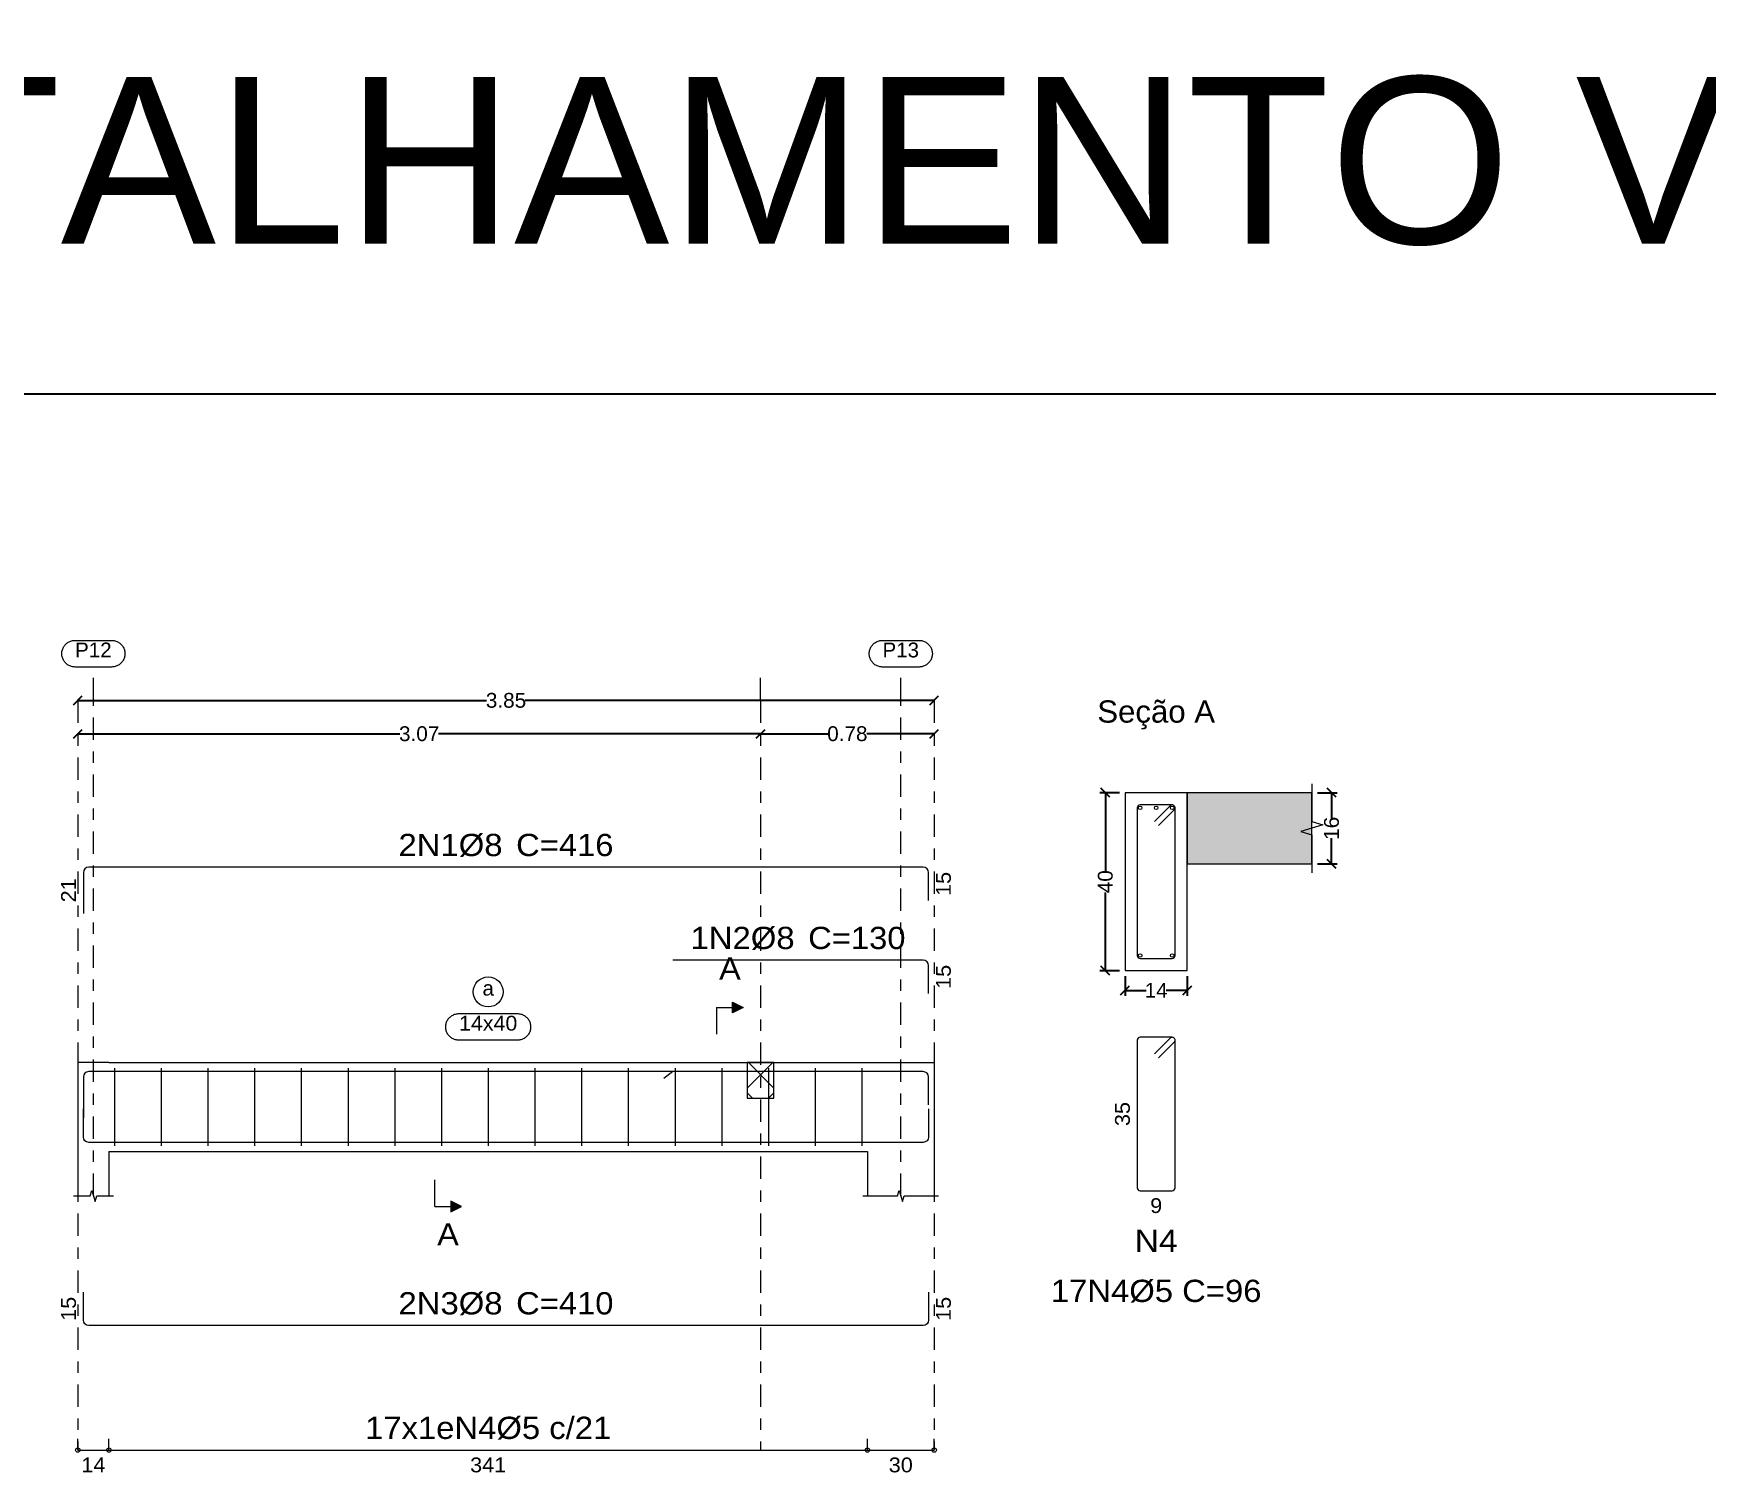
# Model space of a CAD drawing. Header units: centimetres. Extents: x 3194 to 3278, y -951 to -517.
# Drawn here: x 3213.64 to 3228.69, y -934.44 to -921.5 of the extents above; entities that cross this region are included whole.
import ezdxf
from ezdxf.enums import TextEntityAlignment as Align

# ---------------------------------------------------------------- set-up
doc = ezdxf.new("R2010")
doc.units = ezdxf.units.CM
doc.linetypes.add('CYPE_RAYAPUNTO', pattern=[0.4125, 0.2025, -0.105, 0, -0.105])
for name, color, linetype, lineweight in [('ARM_LONGITUDINAL_Ø8', 32, 'Continuous', 9), ('ARM_TRANSVERSAL_Ø5', 120, 'Continuous', 9), ('ELE_ARM_TRANS_TXT_EST', 7, 'Continuous', 9), ('ELE_CONT_NOS', 7, 'Continuous', 9), ('ELE_CONT_VIG_CONCRETO', 7, 'Continuous', 9), ('ELE_COT_COMPRIMENTO_PROJETADO', 8, 'Continuous', 0), ('ELE_COT_COT_ANCORAGENS', 8, 'Continuous', 0), ('ELE_COT_COT_EST', 8, 'Continuous', 0), ('ELE_COT_COT_LIN_APOIOS', 8, 'CYPE_RAYAPUNTO', 0), ('ELE_COT_TEXTOS_ESTRIBOS', 8, 'Continuous', 0), ('ELE_REF_COT_LIN_AUX_COTA', 8, 'CYPE_RAYAPUNTO', 9), ('ELE_REF_LINHAS_MARCAS_PLANTA', 8, 'Continuous', 9), ('ELE_REF_MARCAS_PLANTA', 8, 'Continuous', 9), ('ELE_REF_REF_NOME', 8, 'Continuous', 9), ('ELE_REF_REF_REFERENCIA', 8, 'Continuous', 9), ('ELE_REF_TEXTO_REF_NOME', 8, 'Continuous', 9), ('ELE_REF_TEXTO_REF_REFERENCIA', 8, 'Continuous', 9), ('POR_ARM_LONG_ARM_TEXTOS', 7, 'Continuous', 9), ('POR_ARM_LONG_TXT_COMP', 7, 'Continuous', 9), ('SEC_CONT_LAJES_CORTE', 8, 'Continuous', 9), ('SEC_CONT_VIG_CONCRETO_CORTE', 7, 'Continuous', 9), ('SEC_COTAS_SEC_DIM_VIGA', 8, 'Continuous', 0), ('SEC_COTAS_TEXTOS_DETALHE_ESTRIBOS', 8, 'Continuous', 0), ('SEC_REF_TXT_NOMES', 2, 'Continuous', 9), ('SEC_REF_TXT_POSICOES_ARM_ESTRIBOS', 7, 'Continuous', 9)]:
    doc.layers.add(name, color=color, linetype=linetype, lineweight=lineweight)
doc.styles.add('CYPETXT', font='arial.ttf', dxfattribs={"height": 0.2})
doc.styles.add('CYPETXT_0.2', font='arial.ttf', dxfattribs={"height": 0.133333})
doc.styles.add('TQS_ARIAL', font='arial.ttf')
doc.dimstyles.new('cype_oblique', dxfattribs={"dimtxt": 0.18, "dimasz": 0.18, "dimexe": 0.05, "dimexo": 0.05, "dimgap": 0, "dimtad": 0, "dimdec": 4, "dimzin": 0, "dimdsep": 46, "dimtxsty": 'CYPETXT_0.2', "dimblk": 'OBLIQUE', "dimtsz": 0.04, "dimcen": 0.09, "dimadec": 0, "dimazin": 0, "dimtfac": 1, "dimtdec": 4, "dimtofl": 0, "dimtmove": 2, "dimatfit": 3, "dimfxl": 1, "dimtolj": 1, "dimtzin": 0, "dimarcsym": 0})

# ---------------------------------------------------------------- blocks, each defined once
blk = doc.blocks.new('*D1513')
at = {"layer": 'Defpoints', "color": 0, "transparency": 16777216}
for p in [(3223.459, -929.932), (3224.019, -929.932), (3224.019, -930.109)]:
    blk.add_point(p, dxfattribs=at)
at = {"layer": 'SEC_COTAS_SEC_DIM_VIGA', "color": 0, "lineweight": -2, "transparency": 16777216}
for p, q in [((3223.459, -929.982), (3223.459, -930.159)), ((3224.019, -929.982), (3224.019, -930.159)), ((3223.419, -930.149), (3223.499, -930.069)), ((3223.459, -930.109), (3223.65, -930.109)), ((3224.019, -930.109), (3223.828, -930.109)), ((3223.979, -930.149), (3224.059, -930.069))]:
    blk.add_line(p, q, dxfattribs=at)
at = {"layer": 'SEC_COTAS_SEC_DIM_VIGA', "color": 0, "transparency": 16777216, "insert": (3223.739, -930.109), "char_height": 0.1333, "attachment_point": 5, "style": 'CYPETXT_0.2'}
blk.add_mtext('\\A1;14', dxfattribs=at)
blk = doc.blocks.new('_OBLIQUE')
at = {"color": 0, "linetype": 'ByBlock'}
blk.add_line((-0.5, -0.5), (0.5, 0.5), dxfattribs=at)
blk = doc.blocks.new('*D1514')
at = {"layer": 'Defpoints', "color": 0, "transparency": 16777216}
for p in [(3223.282, -928.332), (3223.459, -928.332), (3223.459, -929.932)]:
    blk.add_point(p, dxfattribs=at)
at = {"layer": 'SEC_COTAS_SEC_DIM_VIGA', "color": 0, "lineweight": -2, "transparency": 16777216}
for p, q in [((3223.409, -928.332), (3223.232, -928.332)), ((3223.322, -928.372), (3223.242, -928.292)), ((3223.282, -928.332), (3223.282, -929.034)), ((3223.282, -929.932), (3223.282, -929.23)), ((3223.409, -929.932), (3223.232, -929.932)), ((3223.322, -929.972), (3223.242, -929.892))]:
    blk.add_line(p, q, dxfattribs=at)
at = {"layer": 'SEC_COTAS_SEC_DIM_VIGA', "color": 0, "transparency": 16777216, "insert": (3223.282, -929.132), "char_height": 0.1333, "attachment_point": 5, "rotation": 90, "style": 'CYPETXT_0.2'}
blk.add_mtext('\\A1;40', dxfattribs=at)
blk = doc.blocks.new('*D1515')
at = {"layer": 'Defpoints', "color": 0, "transparency": 16777216}
for p in [(3225.139, -928.332), (3225.316, -928.332), (3225.139, -928.972)]:
    blk.add_point(p, dxfattribs=at)
at = {"layer": 'SEC_COTAS_SEC_DIM_VIGA', "color": 0, "lineweight": -2, "transparency": 16777216}
for p, q in [((3225.189, -928.332), (3225.366, -928.332)), ((3225.356, -928.372), (3225.276, -928.292)), ((3225.316, -928.332), (3225.316, -928.563)), ((3225.316, -928.972), (3225.316, -928.741)), ((3225.356, -929.012), (3225.276, -928.932)), ((3225.189, -928.972), (3225.366, -928.972))]:
    blk.add_line(p, q, dxfattribs=at)
at = {"layer": 'SEC_COTAS_SEC_DIM_VIGA', "color": 0, "transparency": 16777216, "insert": (3225.316, -928.652), "char_height": 0.1333, "attachment_point": 5, "rotation": 90, "style": 'CYPETXT_0.2'}
blk.add_mtext('\\A1;16', dxfattribs=at)
blk = doc.blocks.new('*D1510')
at = {"layer": 'Defpoints', "color": 0, "transparency": 16777216}
for p in [(3214.043, -927.802), (3214.043, -927.802), (3220.182, -927.802)]:
    blk.add_point(p, dxfattribs=at)
at = {"layer": 'ELE_COT_COMPRIMENTO_PROJETADO', "color": 0, "lineweight": -2, "transparency": 16777216}
for p, q in [((3214.003, -927.842), (3214.083, -927.762)), ((3214.043, -927.802), (3216.939, -927.802)), ((3220.182, -927.802), (3217.286, -927.802)), ((3220.142, -927.842), (3220.222, -927.762))]:
    blk.add_line(p, q, dxfattribs=at)
at = {"layer": 'ELE_COT_COMPRIMENTO_PROJETADO', "color": 0, "transparency": 16777216, "insert": (3217.112, -927.802), "char_height": 0.1333, "attachment_point": 5, "style": 'CYPETXT_0.2'}
blk.add_mtext('\\A1;3.07', dxfattribs=at)
blk = doc.blocks.new('*D1511')
at = {"layer": 'Defpoints', "color": 0, "transparency": 16777216}
for p in [(3220.182, -927.802), (3220.182, -927.802), (3221.743, -927.802)]:
    blk.add_point(p, dxfattribs=at)
at = {"layer": 'ELE_COT_COMPRIMENTO_PROJETADO', "color": 0, "lineweight": -2, "transparency": 16777216}
for p, q in [((3220.142, -927.842), (3220.222, -927.762)), ((3220.182, -927.802), (3220.789, -927.802)), ((3221.743, -927.802), (3221.136, -927.802)), ((3221.703, -927.842), (3221.783, -927.762))]:
    blk.add_line(p, q, dxfattribs=at)
at = {"layer": 'ELE_COT_COMPRIMENTO_PROJETADO', "color": 0, "transparency": 16777216, "insert": (3220.962, -927.802), "char_height": 0.1333, "attachment_point": 5, "style": 'CYPETXT_0.2'}
blk.add_mtext('\\A1;0.78', dxfattribs=at)
blk = doc.blocks.new('*D1512')
at = {"layer": 'Defpoints', "color": 0, "transparency": 16777216}
for p in [(3214.043, -927.502), (3214.043, -927.502), (3221.743, -927.502)]:
    blk.add_point(p, dxfattribs=at)
at = {"layer": 'ELE_COT_COMPRIMENTO_PROJETADO', "color": 0, "lineweight": -2, "transparency": 16777216}
for p, q in [((3214.003, -927.542), (3214.083, -927.462)), ((3214.043, -927.502), (3217.719, -927.502)), ((3221.743, -927.502), (3218.066, -927.502)), ((3221.703, -927.542), (3221.783, -927.462))]:
    blk.add_line(p, q, dxfattribs=at)
at = {"layer": 'ELE_COT_COMPRIMENTO_PROJETADO', "color": 0, "transparency": 16777216, "insert": (3217.893, -927.502), "char_height": 0.1333, "attachment_point": 5, "style": 'CYPETXT_0.2'}
blk.add_mtext('\\A1;3.85', dxfattribs=at)

msp = doc.modelspace()

# ---------------------------------------------------------------- hatches: boundary and pattern name
at = {"layer": 'ELE_REF_LINHAS_MARCAS_PLANTA'}
for points in [[(3219.93046, -930.3107), (3219.93046, -930.2147), (3220.02646, -930.2627)], [(3217.39546, -932.0047), (3217.39546, -932.1007), (3217.49146, -932.0527)]]:
    msp.add_hatch(color=256, dxfattribs=at).paths.add_polyline_path(points)
at = {"layer": 'SEC_CONT_LAJES_CORTE', "true_color": 0xdad7d3}
msp.add_hatch(color=254, dxfattribs=at).paths.add_polyline_path([(3225.13905, -928.33174), (3224.01905, -928.33174), (3224.01905, -928.97174), (3225.13905, -928.97174)])

# ---------------------------------------------------------------- linework, layer by layer
msp.add_line((3196.8194, -924.74597), (3259.9194, -924.74597))
at = {"layer": 'ARM_LONGITUDINAL_Ø8'}
msp.add_line((3219.39255, -930.8397), (3219.31329, -930.90067), dxfattribs=at)
for points in [[(3221.69255, -929.30174), (3221.69255, -929.04974), (3221.6889, -929.03137), (3221.6785, -929.01579), (3221.66292, -929.00539), (3221.64455, -929.00174), (3214.14055, -929.00174), (3214.12219, -929.00539), (3214.10661, -929.01579), (3214.09621, -929.03137), (3214.09255, -929.04974), (3214.09255, -929.41823)], [(3221.69255, -930.1377), (3221.69255, -929.8857), (3221.6889, -929.86734), (3221.6785, -929.85176), (3221.66292, -929.84136), (3221.64455, -929.8377), (3219.39255, -929.8377)], [(3221.69255, -931.1397), (3221.69255, -930.8877), (3221.6889, -930.86934), (3221.6785, -930.85376), (3221.66292, -930.84336), (3221.64455, -930.8397), (3214.14055, -930.8397), (3214.12219, -930.84336), (3214.10661, -930.85376), (3214.09621, -930.86934), (3214.09255, -930.8877), (3214.09255, -931.2562)], [(3221.69255, -931.1397), (3221.69255, -930.8877), (3221.6889, -930.86934), (3221.6785, -930.85376), (3221.66292, -930.84336), (3221.64455, -930.8397), (3219.39255, -930.8397)], [(3221.69255, -931.1757), (3221.69255, -931.4277), (3221.6889, -931.44607), (3221.6785, -931.46165), (3221.66292, -931.47205), (3221.64455, -931.4757), (3214.14055, -931.4757), (3214.12219, -931.47205), (3214.10661, -931.46165), (3214.09621, -931.44607), (3214.09255, -931.4277), (3214.09255, -931.1757)], [(3221.69255, -932.8227), (3221.69255, -933.0747), (3221.6889, -933.09307), (3221.6785, -933.10865), (3221.66292, -933.11905), (3221.64455, -933.1227), (3214.14055, -933.1227), (3214.12219, -933.11905), (3214.10661, -933.10865), (3214.09621, -933.09307), (3214.09255, -933.0747), (3214.09255, -932.8227)]]:
    msp.add_lwpolyline(points, dxfattribs=at)
for centre in [(3223.59505, -928.46774), (3223.73905, -928.46774), (3223.88305, -928.46774), (3223.59505, -929.79574), (3223.88305, -929.79574)]:
    msp.add_circle(centre, 0.016, dxfattribs=at)
at = {"layer": 'ARM_TRANSVERSAL_Ø5'}
for p, q in [((3214.37255, -930.8077), (3214.37255, -931.5077)), ((3214.79255, -930.8077), (3214.79255, -931.5077)), ((3215.21255, -930.8077), (3215.21255, -931.5077)), ((3215.63255, -930.8077), (3215.63255, -931.5077)), ((3216.05255, -930.8077), (3216.05255, -931.5077)), ((3216.47255, -930.8077), (3216.47255, -931.5077)), ((3216.89255, -930.8077), (3216.89255, -931.5077)), ((3217.31255, -930.8077), (3217.31255, -931.5077)), ((3217.73255, -930.8077), (3217.73255, -931.5077)), ((3218.15255, -930.8077), (3218.15255, -931.5077)), ((3218.57255, -930.8077), (3218.57255, -931.5077)), ((3218.99255, -930.8077), (3218.99255, -931.5077)), ((3219.41255, -930.8077), (3219.41255, -931.5077)), ((3219.83255, -930.8077), (3219.83255, -931.5077)), ((3220.25255, -930.8077), (3220.25255, -931.5077)), ((3220.67255, -930.8077), (3220.67255, -931.5077)), ((3221.09255, -930.8077), (3221.09255, -931.5077))]:
    msp.add_line(p, q, dxfattribs=at)
for points in [[(3223.76002, -928.62754), (3223.90144, -928.48612), (3223.90467, -928.48218), (3223.90708, -928.47769), (3223.90856, -928.47281), (3223.90905, -928.46774), (3223.90856, -928.46266), (3223.90708, -928.45779), (3223.90467, -928.45329), (3223.90144, -928.44935), (3223.8975, -928.44612), (3223.893, -928.44371), (3223.88813, -928.44224), (3223.88305, -928.44174), (3223.59505, -928.44174), (3223.58511, -928.44371), (3223.57667, -928.44935), (3223.57103, -928.45779), (3223.56905, -928.46774), (3223.56905, -929.79574), (3223.57103, -929.80569), (3223.57667, -929.81412), (3223.58511, -929.81976), (3223.59505, -929.82174), (3223.88305, -929.82174), (3223.893, -929.81976), (3223.90144, -929.81412), (3223.90708, -929.80569), (3223.90905, -929.79574), (3223.90905, -928.46774), (3223.90856, -928.46266), (3223.90708, -928.45779), (3223.90467, -928.45329), (3223.90144, -928.44935), (3223.8975, -928.44612), (3223.893, -928.44371), (3223.88813, -928.44224), (3223.88305, -928.44174), (3223.87798, -928.44224), (3223.87311, -928.44371), (3223.86861, -928.44612), (3223.86467, -928.44935), (3223.72325, -928.59077)], [(3223.76002, -930.71688), (3223.90144, -930.57545), (3223.90467, -930.57151), (3223.90708, -930.56702), (3223.90856, -930.56214), (3223.90905, -930.55707), (3223.90856, -930.552), (3223.90708, -930.54712), (3223.90467, -930.54262), (3223.90144, -930.53868), (3223.8975, -930.53545), (3223.893, -930.53305), (3223.88813, -930.53157), (3223.88305, -930.53107), (3223.59505, -930.53107), (3223.58511, -930.53305), (3223.57667, -930.53868), (3223.57103, -930.54712), (3223.56905, -930.55707), (3223.56905, -931.88507), (3223.57103, -931.89502), (3223.57667, -931.90345), (3223.58511, -931.90909), (3223.59505, -931.91107), (3223.88305, -931.91107), (3223.893, -931.90909), (3223.90144, -931.90345), (3223.90708, -931.89502), (3223.90905, -931.88507), (3223.90905, -930.55707), (3223.90856, -930.552), (3223.90708, -930.54712), (3223.90467, -930.54262), (3223.90144, -930.53868), (3223.8975, -930.53545), (3223.893, -930.53305), (3223.88813, -930.53157), (3223.88305, -930.53107), (3223.87798, -930.53157), (3223.87311, -930.53305), (3223.86861, -930.53545), (3223.86467, -930.53868), (3223.72325, -930.68011)]]:
    msp.add_lwpolyline(points, dxfattribs=at)
at = {"layer": 'ELE_CONT_NOS', "lineweight": 0}
for p, q in [((3220.06237, -930.98704), (3220.2917, -930.7577)), ((3220.30237, -930.98704), (3220.07303, -930.7577)), ((3220.11019, -931.0777), (3220.06237, -931.02988)), ((3220.25455, -931.0777), (3220.30237, -931.02988))]:
    msp.add_line(p, q, dxfattribs=at)
at = {"layer": 'ELE_CONT_NOS'}
for p, q in [((3214.04255, -931.5577), (3214.04255, -931.9577)), ((3214.32255, -931.5577), (3214.32255, -931.9577)), ((3221.14255, -931.5577), (3221.14255, -931.9577)), ((3221.74255, -931.5577), (3221.74255, -931.9577))]:
    msp.add_line(p, q, dxfattribs=at)
for points in [[(3214.32255, -930.7577), (3214.04255, -930.7577), (3214.04255, -931.5577)], [(3221.14255, -930.7577), (3221.74255, -930.7577), (3221.74255, -931.5577)], [(3214.00255, -931.9577), (3214.15255, -931.9577), (3214.16755, -931.9077), (3214.19755, -932.0077), (3214.21255, -931.9577), (3214.36255, -931.9577)], [(3221.10255, -931.9577), (3221.41255, -931.9577), (3221.42755, -931.9077), (3221.45755, -932.0077), (3221.47255, -931.9577), (3221.78255, -931.9577)]]:
    msp.add_lwpolyline(points, dxfattribs=at)
at = {"layer": 'ELE_CONT_NOS', "lineweight": 0}
msp.add_lwpolyline([(3220.06237, -930.7577), (3220.06237, -931.0777), (3220.30237, -931.0777), (3220.30237, -930.7577), (3220.06237, -930.7577)], close=True, dxfattribs=at)
at = {"layer": 'ELE_CONT_VIG_CONCRETO'}
for p, q in [((3214.32255, -930.7577), (3220.18237, -930.7577)), ((3220.18237, -930.7577), (3221.14255, -930.7577)), ((3214.32255, -931.5577), (3220.18237, -931.5577)), ((3220.18237, -931.5577), (3221.14255, -931.5577))]:
    msp.add_line(p, q, dxfattribs=at)
at = {"layer": 'ELE_COT_COT_EST'}
for p, q in [((3214.04255, -934.2427), (3214.04255, -934.1427)), ((3214.32255, -934.2427), (3214.32255, -934.1427)), ((3221.14255, -934.2427), (3221.14255, -934.1427))]:
    msp.add_line(p, q, dxfattribs=at)
for points in [[(3214.04255, -934.2427), (3214.32255, -934.2427), (3214.32255, -934.1427)], [(3214.32255, -934.2427), (3221.14255, -934.2427), (3221.14255, -934.1427)], [(3221.14255, -934.2427), (3221.74255, -934.2427), (3221.74255, -934.1427)]]:
    msp.add_lwpolyline(points, dxfattribs=at)
for centre in [(3214.04255, -934.2427), (3214.32255, -934.2427), (3214.32255, -934.2427), (3221.14255, -934.2427), (3221.14255, -934.2427), (3221.74255, -934.2427)]:
    msp.add_circle(centre, 0.02, dxfattribs=at)
at = {"layer": 'ELE_COT_COT_LIN_APOIOS'}
for p, q in [((3214.04255, -927.50174), (3214.04255, -934.2427)), ((3214.04255, -927.50174), (3214.04255, -934.2427)), ((3220.18237, -927.50174), (3220.18237, -934.2427)), ((3221.74255, -927.50174), (3221.74255, -934.2427)), ((3221.74255, -927.50174), (3221.74255, -934.2427))]:
    msp.add_line(p, q, dxfattribs=at)
at = {"layer": 'ELE_REF_COT_LIN_AUX_COTA'}
for p, q in [((3214.18255, -927.50174), (3214.18255, -927.20174)), ((3220.18237, -927.50174), (3220.18237, -927.20174)), ((3221.44255, -927.50174), (3221.44255, -927.20174)), ((3214.18255, -931.9577), (3214.18255, -927.50174)), ((3221.44255, -931.9577), (3221.44255, -927.50174))]:
    msp.add_line(p, q, dxfattribs=at)
at = {"layer": 'ELE_REF_LINHAS_MARCAS_PLANTA'}
for p, q in [((3219.78646, -930.2627), (3219.78646, -930.5027)), ((3219.78646, -930.2627), (3219.93046, -930.2627)), ((3217.25146, -932.0527), (3217.25146, -931.8127)), ((3217.25146, -932.0527), (3217.39546, -932.0527))]:
    msp.add_line(p, q, dxfattribs=at)
for points in [[(3219.93046, -930.3107), (3219.93046, -930.2147), (3220.02646, -930.2627)], [(3217.39546, -932.0047), (3217.39546, -932.1007), (3217.49146, -932.0527)]]:
    msp.add_lwpolyline(points, close=True, dxfattribs=at)
at = {"layer": 'ELE_REF_REF_NOME'}
msp.add_lwpolyline([(3217.99455, -930.3177), (3218.00257, -930.31797), (3218.01055, -930.31877), (3218.01846, -930.32011), (3218.02626, -930.32197), (3218.03392, -930.32434), (3218.0414, -930.32723), (3218.04868, -930.3306), (3218.05571, -930.33446), (3218.06247, -930.33877), (3218.06892, -930.34353), (3218.07505, -930.34871), (3218.08081, -930.35428), (3218.08619, -930.36023), (3218.09116, -930.36652), (3218.0957, -930.37313), (3218.09979, -930.38003), (3218.10341, -930.38719), (3218.10654, -930.39457), (3218.10917, -930.40215), (3218.11129, -930.40989), (3218.11288, -930.41774), (3218.11395, -930.42569), (3218.11449, -930.43369), (3218.11449, -930.44171), (3218.11395, -930.44972), (3218.11288, -930.45766), (3218.11129, -930.46552), (3218.10917, -930.47326), (3218.10654, -930.48083), (3218.10341, -930.48822), (3218.09979, -930.49537), (3218.0957, -930.50227), (3218.09116, -930.50889), (3218.08619, -930.51518), (3218.08081, -930.52113), (3218.07505, -930.5267), (3218.06892, -930.53188), (3218.06247, -930.53664), (3218.05571, -930.54095), (3218.04868, -930.54481), (3218.0414, -930.54818), (3218.03392, -930.55106), (3218.02626, -930.55344), (3218.01846, -930.5553), (3218.01055, -930.55663), (3218.00257, -930.55744), (3217.99455, -930.5577), (3217.47055, -930.5577), (3217.46254, -930.55744), (3217.45456, -930.55663), (3217.44665, -930.5553), (3217.43885, -930.55344), (3217.43119, -930.55106), (3217.42371, -930.54818), (3217.41643, -930.54481), (3217.4094, -930.54095), (3217.40264, -930.53664), (3217.39618, -930.53188), (3217.39006, -930.5267), (3217.3843, -930.52113), (3217.37892, -930.51518), (3217.37395, -930.50889), (3217.36941, -930.50227), (3217.36532, -930.49537), (3217.3617, -930.48822), (3217.35857, -930.48083), (3217.35594, -930.47326), (3217.35382, -930.46552), (3217.35223, -930.45766), (3217.35116, -930.44972), (3217.35062, -930.44171), (3217.35062, -930.43369), (3217.35116, -930.42569), (3217.35223, -930.41774), (3217.35382, -930.40989), (3217.35594, -930.40215), (3217.35857, -930.39457), (3217.3617, -930.38719), (3217.36532, -930.38003), (3217.36941, -930.37313), (3217.37395, -930.36652), (3217.37892, -930.36023), (3217.3843, -930.35428), (3217.39006, -930.34871), (3217.39618, -930.34353), (3217.40264, -930.33877), (3217.4094, -930.33446), (3217.41643, -930.3306), (3217.42371, -930.32723), (3217.43119, -930.32434), (3217.43885, -930.32197), (3217.44665, -930.32011), (3217.45456, -930.31877), (3217.46254, -930.31797), (3217.47055, -930.3177), (3217.99455, -930.3177)], close=True, dxfattribs=at)
msp.add_circle((3217.73255, -930.123), 0.13471, dxfattribs=at)
at = {"layer": 'ELE_REF_REF_REFERENCIA'}
for points in [[(3214.34655, -926.96174), (3214.35457, -926.962), (3214.36255, -926.96281), (3214.37046, -926.96414), (3214.37826, -926.966), (3214.38592, -926.96838), (3214.3934, -926.97126), (3214.40068, -926.97463), (3214.40771, -926.97849), (3214.41447, -926.9828), (3214.42092, -926.98756), (3214.42705, -926.99274), (3214.43281, -926.99831), (3214.43819, -927.00426), (3214.44316, -927.01055), (3214.4477, -927.01717), (3214.45179, -927.02407), (3214.45541, -927.03122), (3214.45854, -927.03861), (3214.46117, -927.04618), (3214.46329, -927.05392), (3214.46488, -927.06178), (3214.46595, -927.06972), (3214.46649, -927.07773), (3214.46649, -927.08575), (3214.46595, -927.09375), (3214.46488, -927.1017), (3214.46329, -927.10955), (3214.46117, -927.11729), (3214.45854, -927.12486), (3214.45541, -927.13225), (3214.45179, -927.13941), (3214.4477, -927.14631), (3214.44316, -927.15292), (3214.43819, -927.15921), (3214.43281, -927.16516), (3214.42705, -927.17073), (3214.42092, -927.17591), (3214.41447, -927.18067), (3214.40771, -927.18498), (3214.40068, -927.18884), (3214.3934, -927.19221), (3214.38592, -927.1951), (3214.37826, -927.19747), (3214.37046, -927.19933), (3214.36255, -927.20066), (3214.35457, -927.20147), (3214.34655, -927.20174), (3214.01855, -927.20174), (3214.01054, -927.20147), (3214.00256, -927.20066), (3213.99465, -927.19933), (3213.98685, -927.19747), (3213.97919, -927.1951), (3213.97171, -927.19221), (3213.96443, -927.18884), (3213.9574, -927.18498), (3213.95064, -927.18067), (3213.94418, -927.17591), (3213.93806, -927.17073), (3213.9323, -927.16516), (3213.92692, -927.15921), (3213.92195, -927.15292), (3213.91741, -927.14631), (3213.91332, -927.13941), (3213.9097, -927.13225), (3213.90657, -927.12486), (3213.90394, -927.11729), (3213.90182, -927.10955), (3213.90023, -927.1017), (3213.89916, -927.09375), (3213.89862, -927.08575), (3213.89862, -927.07773), (3213.89916, -927.06972), (3213.90023, -927.06178), (3213.90182, -927.05392), (3213.90394, -927.04618), (3213.90657, -927.03861), (3213.9097, -927.03122), (3213.91332, -927.02407), (3213.91741, -927.01717), (3213.92195, -927.01055), (3213.92692, -927.00426), (3213.9323, -926.99831), (3213.93806, -926.99274), (3213.94418, -926.98756), (3213.95064, -926.9828), (3213.9574, -926.97849), (3213.96443, -926.97463), (3213.97171, -926.97126), (3213.97919, -926.96838), (3213.98685, -926.966), (3213.99465, -926.96414), (3214.00256, -926.96281), (3214.01054, -926.962), (3214.01855, -926.96174), (3214.34655, -926.96174)], [(3221.60655, -926.96174), (3221.61457, -926.962), (3221.62255, -926.96281), (3221.63046, -926.96414), (3221.63826, -926.966), (3221.64592, -926.96838), (3221.6534, -926.97126), (3221.66068, -926.97463), (3221.66771, -926.97849), (3221.67447, -926.9828), (3221.68092, -926.98756), (3221.68705, -926.99274), (3221.69281, -926.99831), (3221.69819, -927.00426), (3221.70316, -927.01055), (3221.7077, -927.01717), (3221.71179, -927.02407), (3221.71541, -927.03122), (3221.71854, -927.03861), (3221.72117, -927.04618), (3221.72329, -927.05392), (3221.72488, -927.06178), (3221.72595, -927.06972), (3221.72649, -927.07773), (3221.72649, -927.08575), (3221.72595, -927.09375), (3221.72488, -927.1017), (3221.72329, -927.10955), (3221.72117, -927.11729), (3221.71854, -927.12486), (3221.71541, -927.13225), (3221.71179, -927.13941), (3221.7077, -927.14631), (3221.70316, -927.15292), (3221.69819, -927.15921), (3221.69281, -927.16516), (3221.68705, -927.17073), (3221.68092, -927.17591), (3221.67447, -927.18067), (3221.66771, -927.18498), (3221.66068, -927.18884), (3221.6534, -927.19221), (3221.64592, -927.1951), (3221.63826, -927.19747), (3221.63046, -927.19933), (3221.62255, -927.20066), (3221.61457, -927.20147), (3221.60655, -927.20174), (3221.27855, -927.20174), (3221.27054, -927.20147), (3221.26256, -927.20066), (3221.25465, -927.19933), (3221.24685, -927.19747), (3221.23919, -927.1951), (3221.23171, -927.19221), (3221.22443, -927.18884), (3221.2174, -927.18498), (3221.21064, -927.18067), (3221.20418, -927.17591), (3221.19806, -927.17073), (3221.1923, -927.16516), (3221.18692, -927.15921), (3221.18195, -927.15292), (3221.17741, -927.14631), (3221.17332, -927.13941), (3221.1697, -927.13225), (3221.16657, -927.12486), (3221.16394, -927.11729), (3221.16182, -927.10955), (3221.16023, -927.1017), (3221.15916, -927.09375), (3221.15862, -927.08575), (3221.15862, -927.07773), (3221.15916, -927.06972), (3221.16023, -927.06178), (3221.16182, -927.05392), (3221.16394, -927.04618), (3221.16657, -927.03861), (3221.1697, -927.03122), (3221.17332, -927.02407), (3221.17741, -927.01717), (3221.18195, -927.01055), (3221.18692, -927.00426), (3221.1923, -926.99831), (3221.19806, -926.99274), (3221.20418, -926.98756), (3221.21064, -926.9828), (3221.2174, -926.97849), (3221.22443, -926.97463), (3221.23171, -926.97126), (3221.23919, -926.96838), (3221.24685, -926.966), (3221.25465, -926.96414), (3221.26256, -926.96281), (3221.27054, -926.962), (3221.27855, -926.96174), (3221.60655, -926.96174)]]:
    msp.add_lwpolyline(points, close=True, dxfattribs=at)
at = {"layer": 'SEC_CONT_LAJES_CORTE', "color": 254, "true_color": 0xdad7d3}
msp.add_lwpolyline([(3225.13905, -928.33174), (3224.01905, -928.33174), (3224.01905, -928.97174), (3225.13905, -928.97174)], close=True, dxfattribs=at)
at = {"layer": 'SEC_CONT_LAJES_CORTE'}
for points in [[(3225.13905, -928.33174), (3224.01905, -928.33174), (3224.01905, -928.97174), (3225.13905, -928.97174)], [(3225.13905, -928.25174), (3225.13905, -928.59174), (3225.23905, -928.62174), (3225.03905, -928.68174), (3225.13905, -928.71174), (3225.13905, -929.05174)]]:
    msp.add_lwpolyline(points, dxfattribs=at)
at = {"layer": 'SEC_CONT_VIG_CONCRETO_CORTE'}
msp.add_lwpolyline([(3224.01905, -928.33174), (3223.45905, -928.33174), (3223.45905, -929.93174), (3224.01905, -929.93174), (3224.01905, -928.33174)], close=True, dxfattribs=at)

# ---------------------------------------------------------------- texts
at = {"insert": (3209.69858, -921.89562), "char_height": 1.5, "attachment_point": 1, "style": 'TQS_ARIAL'}
msp.add_mtext_dynamic_manual_height_columns("DETALHAMENTO VIGAS CX D'ÁGUA", width=72.2611045, gutter_width=12.5, heights=[0], dxfattribs=at)
at = {"layer": 'ELE_ARM_TRANS_TXT_EST', "style": 'CYPETXT', "width": 1.055863}
msp.add_text('17x1eN4%%c5 c/21', height=0.2, dxfattribs=at).set_placement((3216.62555, -934.1427), (3218.83955, -934.1427), align=Align.FIT)
at = {"layer": 'ELE_COT_COT_ANCORAGENS', "style": 'CYPETXT', "width": 1.042546}
for s, p, p2 in [('15', (3221.89255, -929.25974), (3221.89255, -929.04374)), ('21', (3214.02589, -929.31798), (3214.02589, -929.10198)), ('15', (3221.89255, -930.0957), (3221.89255, -929.8797)), ('15', (3214.02589, -933.0807), (3214.02589, -932.8647)), ('15', (3221.89255, -933.0807), (3221.89255, -932.8647))]:
    msp.add_text(s, height=0.133333, rotation=90, dxfattribs=at).set_placement(p, p2, align=Align.FIT)
at = {"layer": 'ELE_COT_TEXTOS_ESTRIBOS', "style": 'CYPETXT', "width": 1.042546}
for s, p, p2 in [('14', (3214.07455, -934.4427), (3214.29055, -934.4427)), ('341', (3217.57055, -934.4427), (3217.89455, -934.4427)), ('30', (3221.33455, -934.4427), (3221.55055, -934.4427))]:
    msp.add_text(s, height=0.133333, dxfattribs=at).set_placement(p, p2, align=Align.FIT)
at = {"layer": 'ELE_REF_MARCAS_PLANTA', "style": 'CYPETXT', "width": 1.044083}
for p, p2 in [((3219.80896, -930.0127), (3220.00396, -930.0127)), ((3217.27396, -932.4027), (3217.46896, -932.4027))]:
    msp.add_text('A', height=0.2, dxfattribs=at).set_placement(p, p2, align=Align.FIT)
at = {"layer": 'ELE_REF_TEXTO_REF_NOME', "style": 'CYPETXT'}
for s, height, width, p, p2 in [('a', 0.13333, 0.984627, (3217.68155, -930.15633), (3217.78355, -930.15633)), ('14x40', 0.133333, 1.032505, (3217.47055, -930.47104), (3217.99455, -930.47104))]:
    msp.add_text(s, height=height, dxfattribs=dict(at, width=width)).set_placement(p, p2, align=Align.FIT)
at = {"layer": 'ELE_REF_TEXTO_REF_REFERENCIA', "style": 'CYPETXT', "width": 0.989671}
for s, p, p2 in [('P12', (3214.01855, -927.11507), (3214.34655, -927.11507)), ('P13', (3221.27855, -927.11507), (3221.60655, -927.11507))]:
    msp.add_text(s, height=0.133333, dxfattribs=at).set_placement(p, p2, align=Align.FIT)
at = {"layer": 'POR_ARM_LONG_ARM_TEXTOS', "style": 'CYPETXT', "width": 1.057309}
for s, p, p2 in [('2N1%%c8', (3216.92605, -928.90174), (3217.86205, -928.90174)), ('1N2%%c8', (3219.55205, -929.7377), (3220.48805, -929.7377)), ('2N3%%c8', (3216.92605, -933.0227), (3217.86205, -933.0227))]:
    msp.add_text(s, height=0.2, dxfattribs=at).set_placement(p, p2, align=Align.FIT)
at = {"layer": 'POR_ARM_LONG_TXT_COMP', "style": 'CYPETXT', "width": 1.053117}
for s, p, p2 in [(' C=416', (3217.90205, -928.90174), (3218.85905, -928.90174)), (' C=130', (3220.52805, -929.7377), (3221.48505, -929.7377)), (' C=410', (3217.90205, -933.0227), (3218.85905, -933.0227))]:
    msp.add_text(s, height=0.2, dxfattribs=at).set_placement(p, p2, align=Align.FIT)
at = {"layer": 'SEC_COTAS_TEXTOS_DETALHE_ESTRIBOS', "style": 'CYPETXT', "width": 1.042546}
msp.add_text('35', height=0.133333, rotation=90, dxfattribs=at).set_placement((3223.50239, -931.32907), (3223.50239, -931.11307), align=Align.FIT)
msp.add_text('9', height=0.13333, dxfattribs=at).set_placement((3223.68505, -932.11107), (3223.79305, -932.11107), align=Align.FIT)
at = {"layer": 'SEC_REF_TXT_NOMES', "style": 'CYPETXT', "width": 1.002256}
msp.add_text('Seção A', height=0.2, dxfattribs=at).set_placement((3223.20955, -927.70174), (3224.26855, -927.70174), align=Align.FIT)
at = {"layer": 'SEC_REF_TXT_POSICOES_ARM_ESTRIBOS', "style": 'CYPETXT'}
for s, width, p, p2 in [('N4', 1.083541, (3223.54555, -932.46107), (3223.93255, -932.46107)), ('17N4%%c5 C=96', 1.055186, (3222.79255, -932.91107), (3224.68555, -932.91107))]:
    msp.add_text(s, height=0.2, dxfattribs=dict(at, width=width)).set_placement(p, p2, align=Align.FIT)

# ---------------------------------------------------------------- dimensions: what is measured, and where the dimension line sits
at = {"layer": 'ELE_COT_COMPRIMENTO_PROJETADO'}
for p1, p2, text, picture, middle in [((3221.74255, -927.50174), (3214.04255, -927.50174), '3.85', '*D1512', (3217.89255, -927.50174)), ((3220.18237, -927.80174), (3214.04255, -927.80174), '3.07', '*D1510', (3217.11246, -927.80174)), ((3221.74255, -927.80174), (3220.18237, -927.80174), '0.78', '*D1511', (3220.96246, -927.80174))]:
    dim = msp.add_aligned_dim(p1=p1, p2=p2, distance=0, text=text, dimstyle='cype_oblique', override={"dimexe": 0, "dimexo": 0}, dxfattribs=at)
    dim.commit()
    dim.dimension.update_dxf_attribs({"geometry": picture, "text_midpoint": middle})
at = {"layer": 'SEC_COTAS_SEC_DIM_VIGA'}
for p1, p2, distance, text, picture, middle in [((3223.45905, -929.93174), (3223.45905, -928.33174), 0.17733, '40', '*D1514', (3223.28172, -929.13174)), ((3225.13905, -928.97174), (3225.13905, -928.33174), -0.17733, '16', '*D1515', (3225.31639, -928.65174)), ((3223.45905, -929.93174), (3224.01905, -929.93174), -0.17733, '14', '*D1513', (3223.73905, -930.10907))]:
    dim = msp.add_aligned_dim(p1=p1, p2=p2, distance=distance, text=text, dimstyle='cype_oblique', dxfattribs=at)
    dim.commit()
    dim.dimension.update_dxf_attribs({"geometry": picture, "text_midpoint": middle})

doc.saveas('drawing.dxf')
